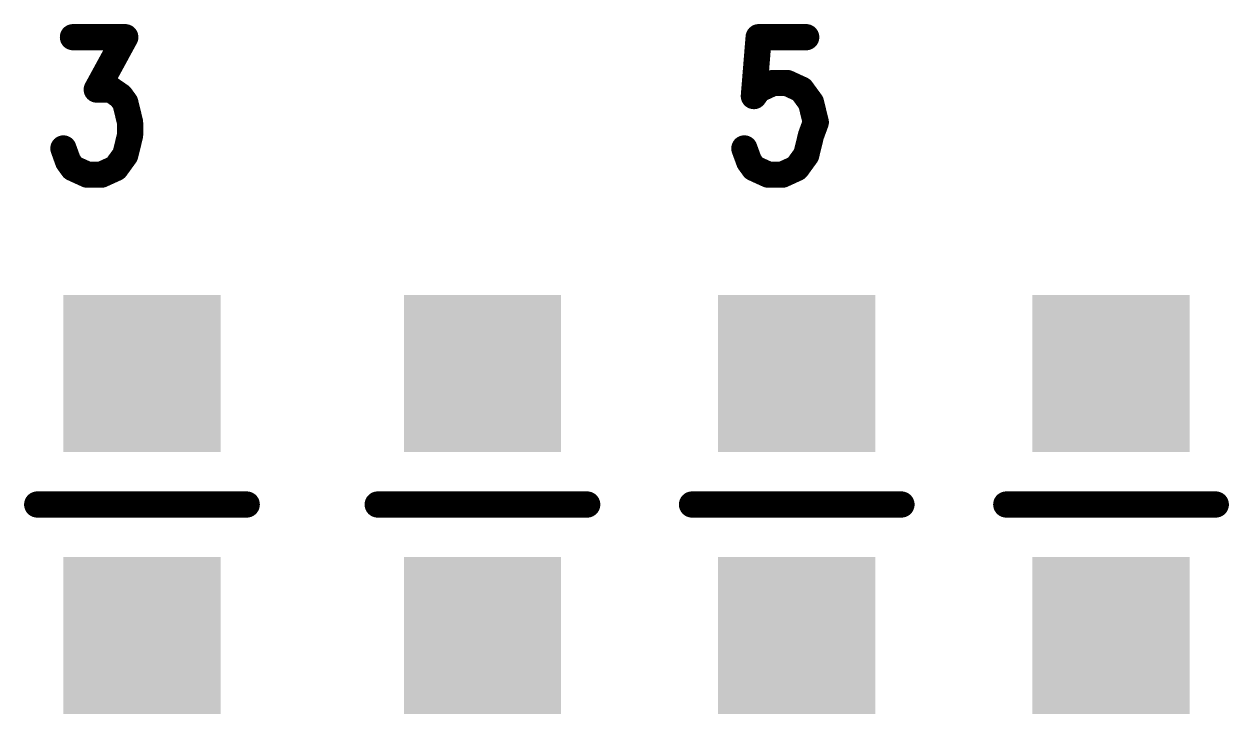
# Model space of a CAD drawing. Extents: x 97 to 206, y 100 to 175.
# Drawn here: x 153.35 to 157.95, y 165.9 to 168.535 of the extents above; entities that cross this region are included whole.
import ezdxf

# ---------------------------------------------------------------- set-up
doc = ezdxf.new("R2010")
doc.units = 0
doc.layers.get('0').update_dxf_attribs({"linetype": 'CONTINUOUS'})
doc.layers.add('MASK-TOP_PHO', color=10, linetype='CONTINUOUS')
doc.layers.add('SILK-TOP_PHO', color=9, linetype='CONTINUOUS')

# ---------------------------------------------------------------- blocks, each defined once
blk = doc.blocks.new('ROUND_1')
at = {"const_width": 0.050038}
blk.add_lwpolyline([(-0.025018, 0, 1), (0.025018, 0, 1)], format="xyb", close=True, dxfattribs=at)
blk = doc.blocks.new('SQUARE_191')
blk.add_solid([(0.299974, 0.299974), (0.299974, -0.299974), (-0.299974, 0.299974), (-0.299974, -0.299974)])

msp = doc.modelspace()

# ---------------------------------------------------------------- linework, layer by layer
at = {"layer": 'SILK-TOP_PHO', "const_width": 0.100076}
for points in [[(153.536396, 168.485058), (153.736294, 168.485058)], [(153.736294, 168.485058), (153.627328, 168.284906)], [(156.154628, 168.485058), (156.13634, 168.260014)], [(156.336238, 168.485058), (156.154628, 168.485058)], [(153.627328, 168.284906), (153.681938, 168.284906)], [(153.681938, 168.284906), (153.71826, 168.260014)], [(156.13634, 168.260014), (156.154628, 168.284906)], [(156.154628, 168.284906), (156.208984, 168.310052)], [(156.208984, 168.310052), (156.263594, 168.310052)], [(156.263594, 168.310052), (156.318204, 168.284906)], [(156.318204, 168.284906), (156.354526, 168.235122)], [(153.71826, 168.260014), (153.736294, 168.235122)], [(153.736294, 168.235122), (153.754582, 168.159938)], [(156.354526, 168.235122), (156.372814, 168.159938)], [(153.754582, 168.159938), (153.754582, 168.1099)], [(156.372814, 168.159938), (156.354526, 168.1099)], [(153.754582, 168.1099), (153.736294, 168.03497)], [(156.354526, 168.1099), (156.336238, 168.03497)], [(153.518108, 168.010078), (153.500074, 168.060116)], [(156.118306, 168.010078), (156.100018, 168.060116)], [(153.536396, 167.984932), (153.518108, 168.010078)], [(153.736294, 168.03497), (153.699972, 167.984932)], [(156.13634, 167.984932), (156.118306, 168.010078)], [(156.336238, 168.03497), (156.299916, 167.984932)], [(153.591006, 167.96004), (153.536396, 167.984932)], [(153.645362, 167.96004), (153.591006, 167.96004)], [(153.699972, 167.984932), (153.645362, 167.96004)], [(156.19095, 167.96004), (156.13634, 167.984932)], [(156.24556, 167.96004), (156.19095, 167.96004)], [(156.299916, 167.984932), (156.24556, 167.96004)], [(153.399998, 166.699946), (154.200098, 166.699946)], [(155.50007, 166.699946), (154.69997, 166.699946)], [(155.90012, 166.699946), (156.699966, 166.699946)], [(157.900116, 166.699946), (157.100016, 166.699946)]]:
    msp.add_lwpolyline(points, dxfattribs=at)

# ---------------------------------------------------------------- block references
at = {"layer": 'MASK-TOP_PHO'}
for p in [(153.800048, 167.200072), (155.10002, 167.200072), (156.299916, 167.200072), (157.500066, 167.200072), (153.800048, 166.200074), (155.10002, 166.200074), (156.299916, 166.200074), (157.500066, 166.200074)]:
    msp.add_blockref('SQUARE_191', p, dxfattribs=at)
at = {"layer": 'SILK-TOP_PHO'}
for p in [(153.536396, 168.485058), (153.736294, 168.485058), (156.154628, 168.485058), (156.336238, 168.485058), (153.627328, 168.284906), (153.681938, 168.284906), (156.154628, 168.284906), (156.208984, 168.310052), (156.263594, 168.310052), (156.318204, 168.284906), (153.71826, 168.260014), (153.736294, 168.235122), (156.13634, 168.260014), (156.354526, 168.235122), (153.754582, 168.159938), (156.372814, 168.159938), (153.754582, 168.1099), (156.354526, 168.1099), (153.500074, 168.060116), (156.100018, 168.060116), (153.518108, 168.010078), (153.736294, 168.03497), (156.118306, 168.010078), (156.336238, 168.03497), (153.536396, 167.984932), (153.591006, 167.96004), (153.645362, 167.96004), (153.699972, 167.984932), (156.13634, 167.984932), (156.19095, 167.96004), (156.24556, 167.96004), (156.299916, 167.984932), (153.399998, 166.699946), (154.200098, 166.699946), (154.69997, 166.699946), (155.50007, 166.699946), (155.90012, 166.699946), (156.699966, 166.699946), (157.100016, 166.699946), (157.900116, 166.699946)]:
    msp.add_blockref('ROUND_1', p, dxfattribs=at)

doc.saveas('drawing.dxf')
